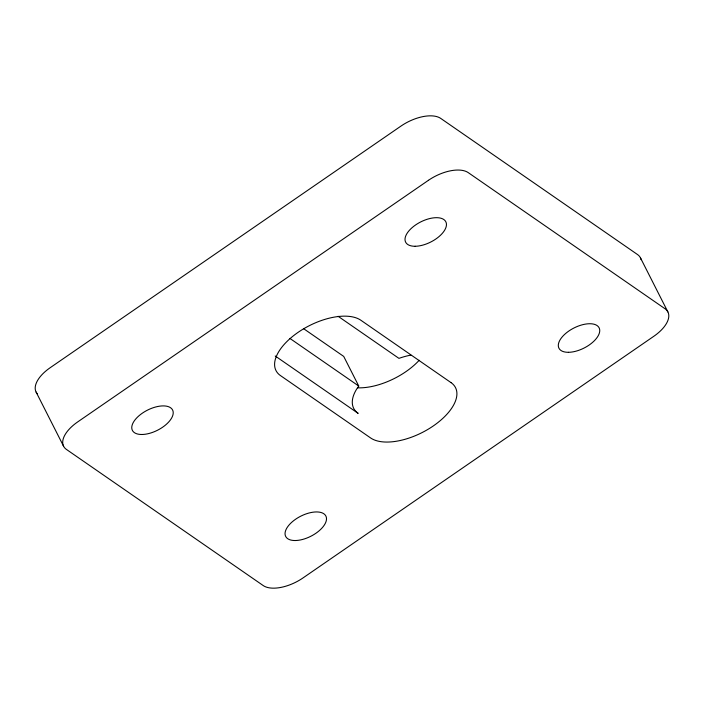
<?xml version="1.0" encoding="UTF-8"?>
<svg xmlns="http://www.w3.org/2000/svg" width="704" height="704" viewBox="0 0 704 704"><rect width="100%" height="100%" fill="white"/><g stroke="black" fill="none" stroke-linecap="round" stroke-linejoin="round"><path stroke-width="1.06" d="M338.122 316.298L398.93 358.362A50.09 24.966 -26.9 0 1 410.837 355.106M303.477 328.583L343.719 356.418L358.75 386.038A50.09 24.966 -26.9 0 0 358.178 413.38L275.22 355.995M289.89 338.404L358.75 386.038M640.394 257.726L667.894 311.942M36.106 392.058L63.606 446.274M641.098 259.697A31.803 15.858 -26.9 0 0 637.56 254.566L440.766 118.43A31.803 15.858 -26.9 0 0 400.937 126.104L50.142 367.743A31.803 15.858 -26.9 0 0 37.286 393.782M419.197 360.272A50.09 24.966 -26.9 0 1 357.553 387.816M428.437 180.312L77.642 421.951A31.803 15.858 -26.9 0 0 66.44 449.434L263.234 585.57A31.803 15.858 -26.9 0 0 303.063 577.896L653.858 336.257A31.803 15.858 -26.9 0 0 665.06 308.774L468.266 172.638A31.803 15.858 -26.9 0 0 428.437 180.312M451.018 382.615L360.853 320.241A50.09 24.966 -26.9 0 0 298.126 332.323A50.09 24.966 -26.9 0 0 280.482 375.593L370.656 437.976A50.09 24.966 -26.9 0 0 433.382 425.885A50.09 24.966 -26.9 0 0 451.018 382.615M141.9 434.491A22.537 11.238 -26.9 0 0 173.219 412.914A22.537 11.238 -26.9 0 0 142.34 413.178A22.537 11.238 -26.9 0 0 141.9 434.491M295.187 540.531A22.537 11.238 -26.9 0 0 326.506 518.954A22.537 11.238 -26.9 0 0 295.627 519.218A22.537 11.238 -26.9 0 0 295.187 540.531M568.427 352.308A22.537 11.238 -26.9 0 0 599.746 330.739A22.537 11.238 -26.9 0 0 568.876 331.003A22.537 11.238 -26.9 0 0 568.427 352.308M415.14 246.268A22.537 11.238 -26.9 0 0 446.459 224.699A22.537 11.238 -26.9 0 0 415.58 224.963A22.537 11.238 -26.9 0 0 415.14 246.268"/></g></svg>
